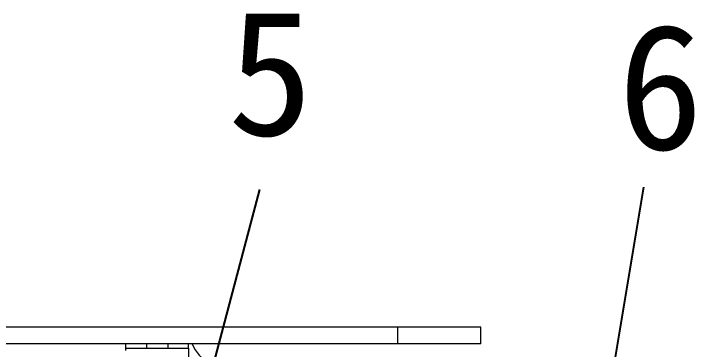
# Model space of a CAD drawing. Header units: millimetres. Extents: x -529 to 1738, y -425 to 849.
# Drawn here: x 243.1 to 324.6, y 804.9 to 845 of the extents above; entities that cross this region are included whole.
import ezdxf

# ---------------------------------------------------------------- set-up
doc = ezdxf.new("R2010")
doc.units = ezdxf.units.MM
doc.styles.get("Standard").update_dxf_attribs({"font": '', "height": 15})
doc.styles.get('Standard').set_extended_font_data('SimSun')

msp = doc.modelspace()

# ---------------------------------------------------------------- linework, layer by layer
for p, q in [((246.264, 725.196), (272.608, 823.996)), ((306.111, 749.236), (318.562, 824.295))]:
    msp.add_line(p, q)
at = {"color": 7, "linetype": 'Continuous', "lineweight": 15}
for p, q in [((289.065, 807.541), (129.065, 807.541)), ((289.065, 807.541), (289.065, 805.541)), ((299.065, 807.541), (289.065, 807.541)), ((299.065, 805.541), (299.065, 807.541)), ((289.065, 805.541), (129.065, 805.541)), ((256.565, 805.041), (256.565, 805.541)), ((259.065, 805.041), (259.065, 805.541)), ((261.565, 805.541), (261.565, 805.041)), ((264.065, 805.041), (264.065, 805.541)), ((299.065, 805.541), (289.065, 805.541)), ((256.565, 805.041), (259.065, 805.041)), ((256.565, 804.732), (256.565, 805.041)), ((259.065, 805.041), (261.565, 805.041)), ((261.565, 805.041), (264.065, 805.041)), ((264.065, 805.041), (264.065, 803.232))]:
    msp.add_line(p, q, dxfattribs=at)
msp.add_arc((269.065, 807.541), 5, 203.57818, 240.50714, dxfattribs=at)

# ---------------------------------------------------------------- texts
at = {"char_height": 15, "attachment_point": 1}
for s, width, insert in [('5', 3.72104, (268.752, 845.476)), ('6', 0.46513, (315.455, 843.794))]:
    msp.add_mtext_dynamic_manual_height_columns(s, width=width, gutter_width=75, heights=[0], dxfattribs=dict(at, insert=insert))

doc.saveas('drawing.dxf')
